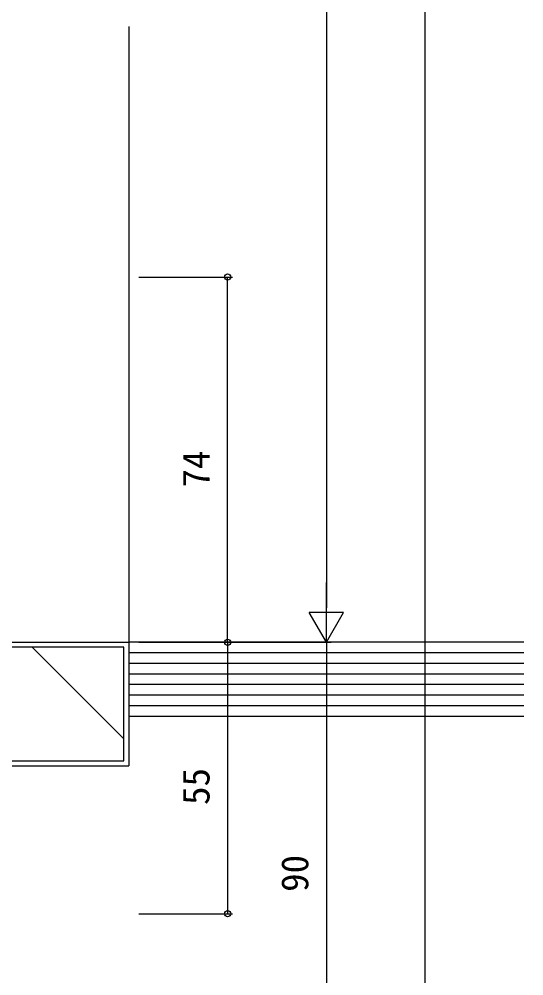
# Model space of a CAD drawing. Units: millimetres, scale not verified. Extents: x -437 to 438, y -681 to 679.
# Drawn here: x -97 to 5.2, y -11.1 to 182.7 of the extents above; entities that cross this region are included whole.
import ezdxf
from ezdxf.enums import TextEntityAlignment as Align

# ---------------------------------------------------------------- set-up
doc = ezdxf.new("R2010")
doc.units = ezdxf.units.MM
doc.header["$LTSCALE"] = 4
for name, color, linetype in [('0-6_YKK_D', 6, 'Continuous'), ('0-8_YSS_K', 3, 'Continuous'), ('0-9_YSS_KE', 3, 'Continuous')]:
    doc.layers.add(name, color=color, linetype=linetype)
doc.styles.add('ＭＳ ゴシック', font='')
doc.styles.get('ＭＳ ゴシック').set_extended_font_data('MS Gothic')

msp = doc.modelspace()

# ---------------------------------------------------------------- linework, layer by layer
at = {"layer": '0-6_YKK_D'}
for p, q in [((-14.802, -33.511), (-14.802, 516.49)), ((-34.802, 449.489), (-34.802, 63.489)), ((-72.802, 130.489), (-53.802, 130.489)), ((-54.802, 56.489), (-54.802, 130.489)), ((-34.802, 56.489), (-34.802, 68.613)), ((-34.802, 56.489), (-38.302, 62.551)), ((-31.302, 62.551), (-38.302, 62.551)), ((-34.802, 56.489), (-31.302, 62.551)), ((-72.802, 56.489), (-33.802, 56.489)), ((-72.802, 56.489), (-53.802, 56.489)), ((-72.802, 56.489), (-53.802, 56.489)), ((-72.802, 56.489), (-33.802, 56.489)), ((-54.802, 56.489), (-54.802, 1.489)), ((-34.802, 56.489), (-34.802, -33.511)), ((-72.802, 1.489), (-53.802, 1.489))]:
    msp.add_line(p, q, dxfattribs=at)
for centre in [(-54.802, 130.489), (-54.802, 56.489), (-54.802, 1.489)]:
    msp.add_circle(centre, 0.637, dxfattribs=at)
at = {"layer": '0-8_YSS_K'}
for p, q in [((-74.802, 181.239), (-74.802, 53.489)), ((-75.802, 55.489), (-143.802, 55.489)), ((-94.371, 55.489), (-75.802, 36.92)), ((-75.802, 32.489), (-75.802, 55.489)), ((5.198, 54.346), (-74.802, 54.346)), ((5.198, 52.203), (-74.802, 52.203)), ((5.198, 50.06), (-74.802, 50.06)), ((5.198, 47.917), (-74.802, 47.917)), ((5.198, 45.774), (-74.802, 45.774)), ((5.198, 43.631), (-74.802, 43.631)), ((-158.802, 32.489), (-75.802, 32.489))]:
    msp.add_line(p, q, dxfattribs=at)
at = {"layer": '0-9_YSS_KE'}
for p, q in [((-144.802, 56.489), (-74.802, 56.489)), ((5.198, 56.489), (-74.802, 56.489)), ((-74.802, 56.489), (-74.802, 41.489)), ((-74.802, 56.489), (-74.802, 31.489)), ((-74.802, 41.489), (5.198, 41.489)), ((-159.802, 31.489), (-74.802, 31.489))]:
    msp.add_line(p, q, dxfattribs=at)

# ---------------------------------------------------------------- texts
at = {"layer": '0-6_YKK_D', "style": 'ＭＳ ゴシック'}
for s, p in [('74', (-56.802, 87.843)), ('55', (-56.802, 23.534)), ('90', (-36.802, 5.928))]:
    msp.add_text(s, height=5.499, rotation=90, dxfattribs=at).set_placement(p, align=Align.BOTTOM_LEFT)

doc.saveas('drawing.dxf')
